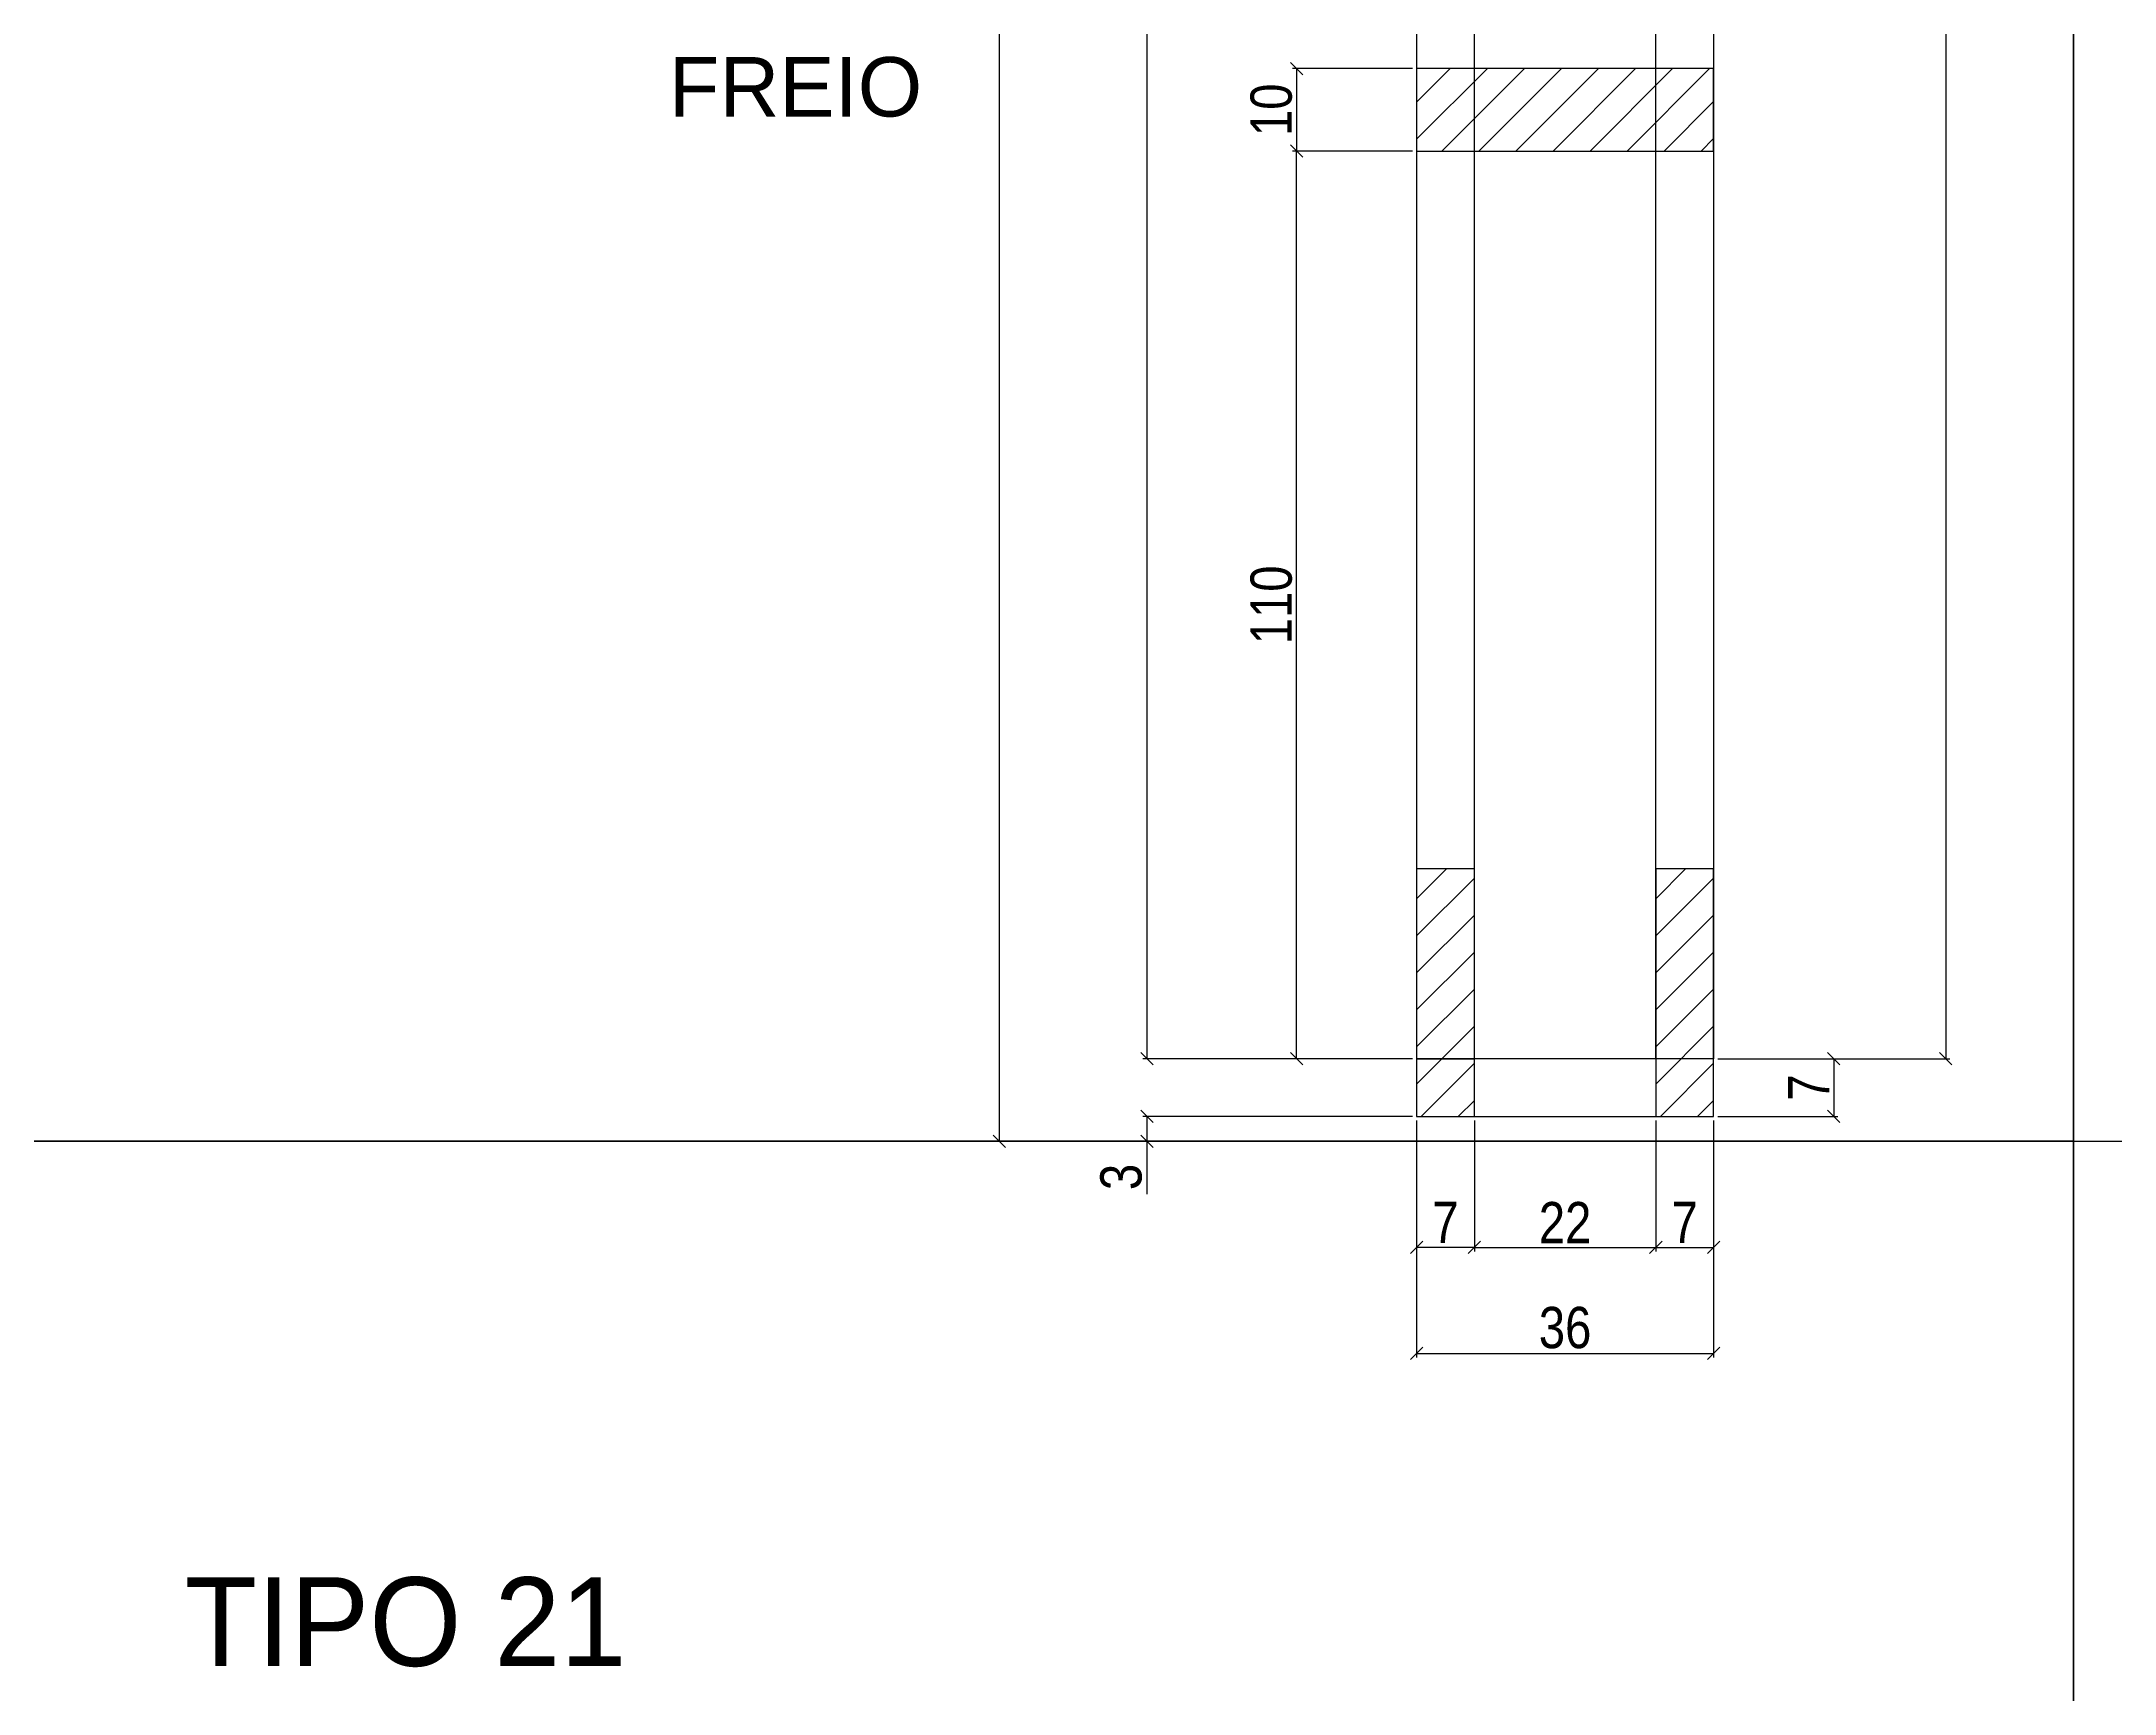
# Model space of a CAD drawing. Header units: millimetres. Extents: x -1501 to 2149, y 662 to 5627.
# Drawn here: x 43 to 546, y 3058 to 3459 of the extents above; entities that cross this region are included whole.
import ezdxf

# ---------------------------------------------------------------- set-up
doc = ezdxf.new("R2010")
doc.units = ezdxf.units.MM
for name, color, linetype in [('1', 1, 'Continuous'), ('COTA', 241, 'Continuous'), ('Painéis', 200, 'Continuous'), ('SARR_7x7', 40, 'Continuous'), ('TIRAS REESCORAMENTO', 252, 'Continuous'), ('VIGAS', 3, 'Continuous')]:
    doc.layers.add(name, color=color, linetype=linetype)
doc.styles.add('COTA TECNICA 2X', font='techl___.ttf', dxfattribs={"height": 10})
doc.styles.add('R80-50', font='arial.ttf', dxfattribs={"height": 10})
doc.styles.add('ROMAS860', font='ROMAS860.SHX', dxfattribs={"height": 8.5})
doc.dimstyles.new('SECAO', dxfattribs={"dimscale": 0.333333, "dimtxt": 5, "dimasz": 9, "dimexe": 3, "dimexo": 3, "dimgap": 3, "dimtad": 1, "dimdec": 1, "dimlfac": 0.5, "dimzin": 12, "dimdsep": 46, "dimtxsty": 'COTA TECNICA 2X', "dimblk1": 'OBLIQUE', "dimblk2": 'OBLIQUE', "dimsah": 1, "dimcen": 0.9, "dimclrd": 4, "dimclre": 4, "dimclrt": 240, "dimadec": 1, "dimazin": 3, "dimtfac": 1, "dimtdec": 1, "dimtmove": 0, "dimatfit": 3, "dimfxl": 1, "dimtolj": 1, "dimtzin": 12, "dimarcsym": 0})

# ---------------------------------------------------------------- blocks, each defined once
blk = doc.blocks.new('_Oblique')
at = {"layer": '1', "color": 0, "lineweight": -2}
blk.add_line((-0.5, -0.5), (0.5, 0.5), dxfattribs=at)
blk = doc.blocks.new('*D469')
at = {"layer": 'COTA', "color": 4, "lineweight": -2, "transparency": 16777216}
for p, q in [((375.71, 3790.02), (310.31, 3790.02)), ((311.31, 3790.02), (311.31, 3212.07)), ((375.71, 3212.07), (310.31, 3212.07))]:
    blk.add_line(p, q, dxfattribs=at)
at = {"layer": 'Defpoints', "color": 0, "transparency": 16777216}
for p in [(376.71, 3790.02), (311.31, 3212.07), (376.71, 3212.07)]:
    blk.add_point(p, dxfattribs=at)
at = {"layer": 'COTA', "color": 4, "lineweight": -2, "transparency": 16777216, "xscale": 3, "yscale": 3, "zscale": 3}
for p, rotation in [((311.31, 3790.02), 90), ((311.31, 3212.07), 270)]:
    blk.add_blockref('_Oblique', p, dxfattribs=dict(at, rotation=rotation))
at = {"layer": 'COTA', "color": 240, "transparency": 16777216, "insert": (305.2, 3501.05), "char_height": 10, "attachment_point": 5, "rotation": 90, "style": 'COTA TECNICA 2X'}
blk.add_mtext('\\A1;289', dxfattribs=at)
blk = doc.blocks.new('*D470')
at = {"layer": 'COTA', "color": 4, "lineweight": -2, "transparency": 16777216}
for p, q in [((376.71, 3197.07), (376.71, 3139.62)), ((448.71, 3197.07), (448.71, 3139.62)), ((376.71, 3140.62), (448.71, 3140.62))]:
    blk.add_line(p, q, dxfattribs=at)
at = {"layer": 'Defpoints', "color": 0, "transparency": 16777216}
for p in [(376.71, 3198.07), (448.71, 3198.07), (448.71, 3140.62)]:
    blk.add_point(p, dxfattribs=at)
at = {"layer": 'COTA', "color": 4, "lineweight": -2, "transparency": 16777216, "xscale": 3, "yscale": 3, "zscale": 3, "rotation": 180}
blk.add_blockref('_Oblique', (376.71, 3140.62), dxfattribs=at)
at = {"layer": 'COTA', "color": 4, "lineweight": -2, "transparency": 16777216, "xscale": 3, "yscale": 3, "zscale": 3}
blk.add_blockref('_Oblique', (448.71, 3140.62), dxfattribs=at)
at = {"layer": 'COTA', "color": 240, "transparency": 16777216, "insert": (412.71, 3146.84), "char_height": 10, "attachment_point": 5, "style": 'COTA TECNICA 2X'}
blk.add_mtext('\\A1;36', dxfattribs=at)
blk = doc.blocks.new('*D471')
at = {"layer": 'COTA', "color": 4, "lineweight": -2, "transparency": 16777216}
for p, q in [((390.71, 3197.07), (390.71, 3165.33)), ((434.71, 3197.07), (434.71, 3165.33)), ((390.71, 3166.33), (434.71, 3166.33))]:
    blk.add_line(p, q, dxfattribs=at)
at = {"layer": 'Defpoints', "color": 0, "transparency": 16777216}
for p in [(390.71, 3198.07), (434.71, 3198.07), (434.71, 3166.33)]:
    blk.add_point(p, dxfattribs=at)
at = {"layer": 'COTA', "color": 4, "lineweight": -2, "transparency": 16777216, "xscale": 3, "yscale": 3, "zscale": 3, "rotation": 180}
blk.add_blockref('_Oblique', (390.71, 3166.33), dxfattribs=at)
at = {"layer": 'COTA', "color": 4, "lineweight": -2, "transparency": 16777216, "xscale": 3, "yscale": 3, "zscale": 3}
blk.add_blockref('_Oblique', (434.71, 3166.33), dxfattribs=at)
at = {"layer": 'COTA', "color": 240, "transparency": 16777216, "insert": (412.71, 3172.33), "char_height": 10, "attachment_point": 5, "style": 'COTA TECNICA 2X'}
blk.add_mtext('\\A1;22', dxfattribs=at)
blk = doc.blocks.new('*D472')
at = {"layer": 'COTA', "color": 4, "lineweight": -2, "transparency": 16777216}
blk.add_line((434.71, 3166.33), (448.71, 3166.33), dxfattribs=at)
at = {"layer": 'Defpoints', "color": 0, "transparency": 16777216}
for p in [(434.71, 3166.33), (448.71, 3166.33), (448.71, 3166.33)]:
    blk.add_point(p, dxfattribs=at)
at = {"layer": 'COTA', "color": 4, "lineweight": -2, "transparency": 16777216, "xscale": 3, "yscale": 3, "zscale": 3, "rotation": 180}
blk.add_blockref('_Oblique', (434.71, 3166.33), dxfattribs=at)
at = {"layer": 'COTA', "color": 4, "lineweight": -2, "transparency": 16777216, "xscale": 3, "yscale": 3, "zscale": 3}
blk.add_blockref('_Oblique', (448.71, 3166.33), dxfattribs=at)
at = {"layer": 'COTA', "color": 240, "transparency": 16777216, "insert": (441.71, 3172.41), "char_height": 10, "attachment_point": 5, "style": 'COTA TECNICA 2X'}
blk.add_mtext('\\A1;7', dxfattribs=at)
blk = doc.blocks.new('*D473')
at = {"layer": 'COTA', "color": 4, "lineweight": -2, "transparency": 16777216}
blk.add_line((390.71, 3166.33), (376.71, 3166.33), dxfattribs=at)
at = {"layer": 'Defpoints', "color": 0, "transparency": 16777216}
for p in [(376.71, 3166.33), (376.71, 3166.33), (390.71, 3166.33)]:
    blk.add_point(p, dxfattribs=at)
at = {"layer": 'COTA', "color": 4, "lineweight": -2, "transparency": 16777216, "xscale": 3, "yscale": 3, "zscale": 3, "rotation": 180}
blk.add_blockref('_Oblique', (376.71, 3166.33), dxfattribs=at)
at = {"layer": 'COTA', "color": 4, "lineweight": -2, "transparency": 16777216, "xscale": 3, "yscale": 3, "zscale": 3}
blk.add_blockref('_Oblique', (390.71, 3166.33), dxfattribs=at)
at = {"layer": 'COTA', "color": 240, "transparency": 16777216, "insert": (383.71, 3172.41), "char_height": 10, "attachment_point": 5, "style": 'COTA TECNICA 2X'}
blk.add_mtext('\\A1;7', dxfattribs=at)
blk = doc.blocks.new('*D474')
at = {"layer": 'COTA', "color": 4, "lineweight": -2, "transparency": 16777216}
for p, q in [((375.71, 3452.09), (346.61, 3452.09)), ((347.61, 3452.09), (347.61, 3432.09)), ((375.71, 3432.09), (346.61, 3432.09))]:
    blk.add_line(p, q, dxfattribs=at)
at = {"layer": 'Defpoints', "color": 0, "transparency": 16777216}
for p in [(376.71, 3452.09), (347.61, 3432.09), (376.71, 3432.09)]:
    blk.add_point(p, dxfattribs=at)
at = {"layer": 'COTA', "color": 4, "lineweight": -2, "transparency": 16777216, "xscale": 3, "yscale": 3, "zscale": 3}
for p, rotation in [((347.61, 3452.09), 90), ((347.61, 3432.09), 270)]:
    blk.add_blockref('_Oblique', p, dxfattribs=dict(at, rotation=rotation))
at = {"layer": 'COTA', "color": 240, "transparency": 16777216, "insert": (341.51, 3442.09), "char_height": 10, "attachment_point": 5, "rotation": 90, "style": 'COTA TECNICA 2X'}
blk.add_mtext('\\A1;10', dxfattribs=at)
blk = doc.blocks.new('*D444')
at = {"layer": 'COTA', "color": 4, "lineweight": -2, "transparency": 16777216}
for p, q in [((331.11, 3834.07), (274.51, 3834.07)), ((275.51, 3834.07), (275.51, 3192.07)), ((375.71, 3192.07), (274.51, 3192.07))]:
    blk.add_line(p, q, dxfattribs=at)
at = {"layer": 'Defpoints', "color": 0, "transparency": 16777216}
for p in [(332.11, 3834.07), (275.51, 3192.07), (376.71, 3192.07)]:
    blk.add_point(p, dxfattribs=at)
at = {"layer": 'COTA', "color": 4, "lineweight": -2, "transparency": 16777216, "xscale": 3, "yscale": 3, "zscale": 3}
for p, rotation in [((275.51, 3834.07), 90), ((275.51, 3192.07), 270)]:
    blk.add_blockref('_Oblique', p, dxfattribs=dict(at, rotation=rotation))
at = {"layer": 'COTA', "color": 240, "transparency": 16777216, "insert": (269.29, 3513.07), "char_height": 10, "attachment_point": 5, "rotation": 90, "style": 'COTA TECNICA 2X'}
blk.add_mtext('\\A1;321', dxfattribs=at)
blk = doc.blocks.new('*D445')
at = {"layer": 'COTA', "color": 4, "lineweight": -2, "transparency": 16777216}
for p, q in [((375.71, 3198.07), (310.31, 3198.07)), ((311.31, 3198.07), (311.31, 3192.07)), ((375.71, 3192.07), (310.31, 3192.07)), ((311.31, 3192.07), (311.31, 3179.24))]:
    blk.add_line(p, q, dxfattribs=at)
at = {"layer": 'Defpoints', "color": 0, "transparency": 16777216}
for p in [(376.71, 3198.07), (311.31, 3192.07), (376.71, 3192.07)]:
    blk.add_point(p, dxfattribs=at)
at = {"layer": 'COTA', "color": 4, "lineweight": -2, "transparency": 16777216, "xscale": 3, "yscale": 3, "zscale": 3}
for p, rotation in [((311.31, 3198.07), 90), ((311.31, 3192.07), 270)]:
    blk.add_blockref('_Oblique', p, dxfattribs=dict(at, rotation=rotation))
at = {"layer": 'COTA', "color": 240, "transparency": 16777216, "insert": (305.09, 3183.41), "char_height": 10, "attachment_point": 5, "rotation": 90, "style": 'COTA TECNICA 2X'}
blk.add_mtext('\\A1;3', dxfattribs=at)
blk = doc.blocks.new('*D448')
at = {"layer": 'COTA', "color": 4, "lineweight": -2, "transparency": 16777216}
for p, q in [((375.71, 3432.09), (346.61, 3432.09)), ((347.61, 3212.07), (347.61, 3432.09)), ((374.71, 3212.07), (346.61, 3212.07))]:
    blk.add_line(p, q, dxfattribs=at)
at = {"layer": 'Defpoints', "color": 0, "transparency": 16777216}
for p in [(347.61, 3432.09), (376.71, 3432.09), (375.71, 3212.07)]:
    blk.add_point(p, dxfattribs=at)
at = {"layer": 'COTA', "color": 4, "lineweight": -2, "transparency": 16777216, "xscale": 3, "yscale": 3, "zscale": 3}
for p, rotation in [((347.61, 3432.09), 90), ((347.61, 3212.07), 270)]:
    blk.add_blockref('_Oblique', p, dxfattribs=dict(at, rotation=rotation))
at = {"layer": 'COTA', "color": 240, "transparency": 16777216, "insert": (341.51, 3322.08), "char_height": 10, "attachment_point": 5, "rotation": 90, "style": 'COTA TECNICA 2X'}
blk.add_mtext('\\A1;110', dxfattribs=at)
blk = doc.blocks.new('*D449')
at = {"layer": 'COTA', "color": 4, "lineweight": -2, "transparency": 16777216}
for p, q in [((450.71, 3828.05), (506.01, 3828.05)), ((505.01, 3828.05), (505.01, 3212.07)), ((450.71, 3212.07), (506.01, 3212.07))]:
    blk.add_line(p, q, dxfattribs=at)
at = {"layer": 'Defpoints', "color": 0, "transparency": 16777216}
for p in [(449.71, 3828.05), (449.71, 3212.07), (505.01, 3212.07)]:
    blk.add_point(p, dxfattribs=at)
at = {"layer": 'COTA', "color": 4, "lineweight": -2, "transparency": 16777216, "xscale": 3, "yscale": 3, "zscale": 3}
for p, rotation in [((505.01, 3828.05), 90), ((505.01, 3212.07), 270)]:
    blk.add_blockref('_Oblique', p, dxfattribs=dict(at, rotation=rotation))
at = {"layer": 'COTA', "color": 240, "transparency": 16777216, "insert": (498.77, 3520.06), "char_height": 10, "attachment_point": 5, "rotation": 90, "style": 'COTA TECNICA 2X'}
blk.add_mtext('\\A1;308', dxfattribs=at)
blk = doc.blocks.new('*D620')
at = {"layer": 'COTA', "color": 4, "lineweight": -2, "transparency": 16777216}
for p, q in [((449.71, 3212.07), (478.86, 3212.07)), ((477.86, 3212.07), (477.86, 3198.07)), ((449.71, 3198.07), (478.86, 3198.07))]:
    blk.add_line(p, q, dxfattribs=at)
at = {"layer": 'Defpoints', "color": 0, "transparency": 16777216}
for p in [(448.71, 3212.07), (448.71, 3198.07), (477.86, 3198.07)]:
    blk.add_point(p, dxfattribs=at)
at = {"layer": 'COTA', "color": 4, "lineweight": -2, "transparency": 16777216, "xscale": 3, "yscale": 3, "zscale": 3}
for p, rotation in [((477.86, 3212.07), 90), ((477.86, 3198.07), 270)]:
    blk.add_blockref('_Oblique', p, dxfattribs=dict(at, rotation=rotation))
at = {"layer": 'COTA', "color": 240, "transparency": 16777216, "insert": (471.79, 3205.07), "char_height": 10, "attachment_point": 5, "rotation": 90, "style": 'COTA TECNICA 2X'}
blk.add_mtext('\\A1;7', dxfattribs=at)

msp = doc.modelspace()

# ---------------------------------------------------------------- hatches: boundary and pattern name
at = {"layer": 'COTA'}
h = msp.add_hatch(dxfattribs=at)
h.set_pattern_fill('ANSI31', color=256, scale=2, style=0)
h.set_pattern_definition([(45, (-23205.1385, -194669.207), (-4.49012806, 4.49012806), [])])
h.paths.add_polyline_path([(448.71, 3432.09), (448.71, 3452.09), (376.71, 3452.09), (376.71, 3432.09)])
h = msp.add_hatch(dxfattribs=at)
h.set_pattern_fill('ANSI31', color=256, scale=2, style=0)
h.set_pattern_definition([(45, (-19467.505, -2611.118), (-4.490128, 4.490128), [])])
h.paths.add_polyline_path([(376.71, 3198.07), (390.71, 3198.07), (390.71, 3258.07), (376.71, 3258.07)])
h = msp.add_hatch(dxfattribs=at)
h.set_pattern_fill('ANSI31', color=256, scale=2, style=0)
h.set_pattern_definition([(45, (-19409.505, -2611.118), (-4.490128, 4.490128), [])])
h.paths.add_polyline_path([(434.71, 3198.07), (448.71, 3198.07), (448.71, 3258.07), (434.71, 3258.07)])

# ---------------------------------------------------------------- linework, layer by layer
at = {"layer": 'COTA', "color": 1}
msp.add_line((36.51, 3192.07), (1035.5, 3192.07), dxfattribs=at)
at = {"layer": 'Painéis'}
msp.add_lwpolyline([(376.71, 3432.09), (448.71, 3432.09), (448.71, 3452.09), (376.71, 3452.09), (376.71, 3432.09)], dxfattribs=at)
for points in [[(376.71, 3198.07), (390.71, 3198.07), (390.71, 3258.07), (376.71, 3258.07)], [(434.71, 3198.07), (448.71, 3198.07), (448.71, 3258.07), (434.71, 3258.07)]]:
    msp.add_lwpolyline(points, close=True, dxfattribs=at)
at = {"layer": 'SARR_7x7', "linetype": 'Continuous'}
for points in [[(448.71, 3212.07), (434.71, 3212.07), (434.71, 3828.05), (448.71, 3828.05)], [(376.71, 3212.07), (390.71, 3212.07), (390.71, 3790.02), (376.71, 3790.02)]]:
    msp.add_lwpolyline(points, close=True, dxfattribs=at)
msp.add_lwpolyline([(398.71, 3198.07), (448.71, 3198.07), (448.71, 3212.07), (376.71, 3212.07), (376.71, 3198.07), (398.71, 3198.07)], dxfattribs=at)
at = {"layer": 'TIRAS REESCORAMENTO', "linetype": 'ByBlock'}
msp.add_line((536.01, 3192.07), (36.51, 3192.07), dxfattribs=at)
at = {"layer": 'VIGAS'}
for points in [[(536.01, 3051.82), (36.51, 3051.82), (36.51, 3902.25), (536.01, 3902.25)], [(1035.5, 3051.82), (536.01, 3051.82), (536.01, 3902.25), (1035.5, 3902.25)]]:
    msp.add_lwpolyline(points, close=True, dxfattribs=at)

# ---------------------------------------------------------------- texts
at = {"layer": 'COTA', "color": 7, "style": 'ROMAS860'}
msp.add_text('TIPO 21', height=21.505, dxfattribs=at).set_placement((78.04, 3064.87))
at = {"layer": 'VIGAS', "color": 7, "insert": (195.39, 3454.86), "char_height": 14.4, "attachment_point": 1, "style": 'R80-50'}
msp.add_mtext_dynamic_manual_height_columns('FREIO', width=162.221, gutter_width=50, heights=[0], dxfattribs=at)

# ---------------------------------------------------------------- dimensions: what is measured, and where the dimension line sits
at = {"layer": 'COTA', "color": 3}
for base, p1, p2, picture, middle in [((275.51, 3192.07), (332.11, 3834.07), (376.71, 3192.07), '*D444', (269.29, 3513.07)), ((505.01, 3212.07), (449.71, 3828.05), (449.71, 3212.07), '*D449', (498.77, 3520.06)), ((311.31, 3212.07), (376.71, 3790.02), (376.71, 3212.07), '*D469', (305.2, 3501.05)), ((347.61, 3432.09), (376.71, 3452.09), (376.71, 3432.09), '*D474', (341.51, 3442.09)), ((347.61, 3432.09), (375.71, 3212.07), (376.71, 3432.09), '*D448', (341.51, 3322.08)), ((477.86, 3198.07), (448.71, 3212.07), (448.71, 3198.07), '*D620', (471.79, 3205.07))]:
    dim = msp.add_linear_dim(base=base, p1=p1, p2=p2, angle=90, dimstyle='SECAO', dxfattribs=at)
    dim.commit()
    dim.dimension.update_dxf_attribs({"geometry": picture, "text_midpoint": middle})
dim = msp.add_linear_dim(base=(311.31, 3192.07), p1=(376.71, 3198.07), p2=(376.71, 3192.07), angle=90, dimstyle='SECAO', dxfattribs=at)
dim.commit()
dim.dimension.update_dxf_attribs({"geometry": '*D445', "text_midpoint": (311.31, 3183.41), "dimtype": 160})
for base, p1, p2, picture, middle in [((448.71, 3140.62), (376.71, 3198.07), (448.71, 3198.07), '*D470', (412.71, 3140.62)), ((434.71, 3166.33), (390.71, 3198.07), (434.71, 3198.07), '*D471', (412.71, 3166.33)), ((448.71, 3166.33), (434.71, 3166.33), (448.71, 3166.33), '*D472', (441.71, 3166.33))]:
    dim = msp.add_linear_dim(base=base, p1=p1, p2=p2, dimstyle='SECAO', dxfattribs=at)
    dim.commit()
    dim.dimension.update_dxf_attribs({"geometry": picture, "text_midpoint": middle, "dimtype": 160})
dim = msp.add_linear_dim(base=(376.71, 3166.33), p1=(390.71, 3166.33), p2=(376.71, 3166.33), dimstyle='SECAO', dxfattribs=at)
dim.commit()
dim.dimension.update_dxf_attribs({"geometry": '*D473', "text_midpoint": (383.71, 3172.41)})

doc.saveas('drawing.dxf')
